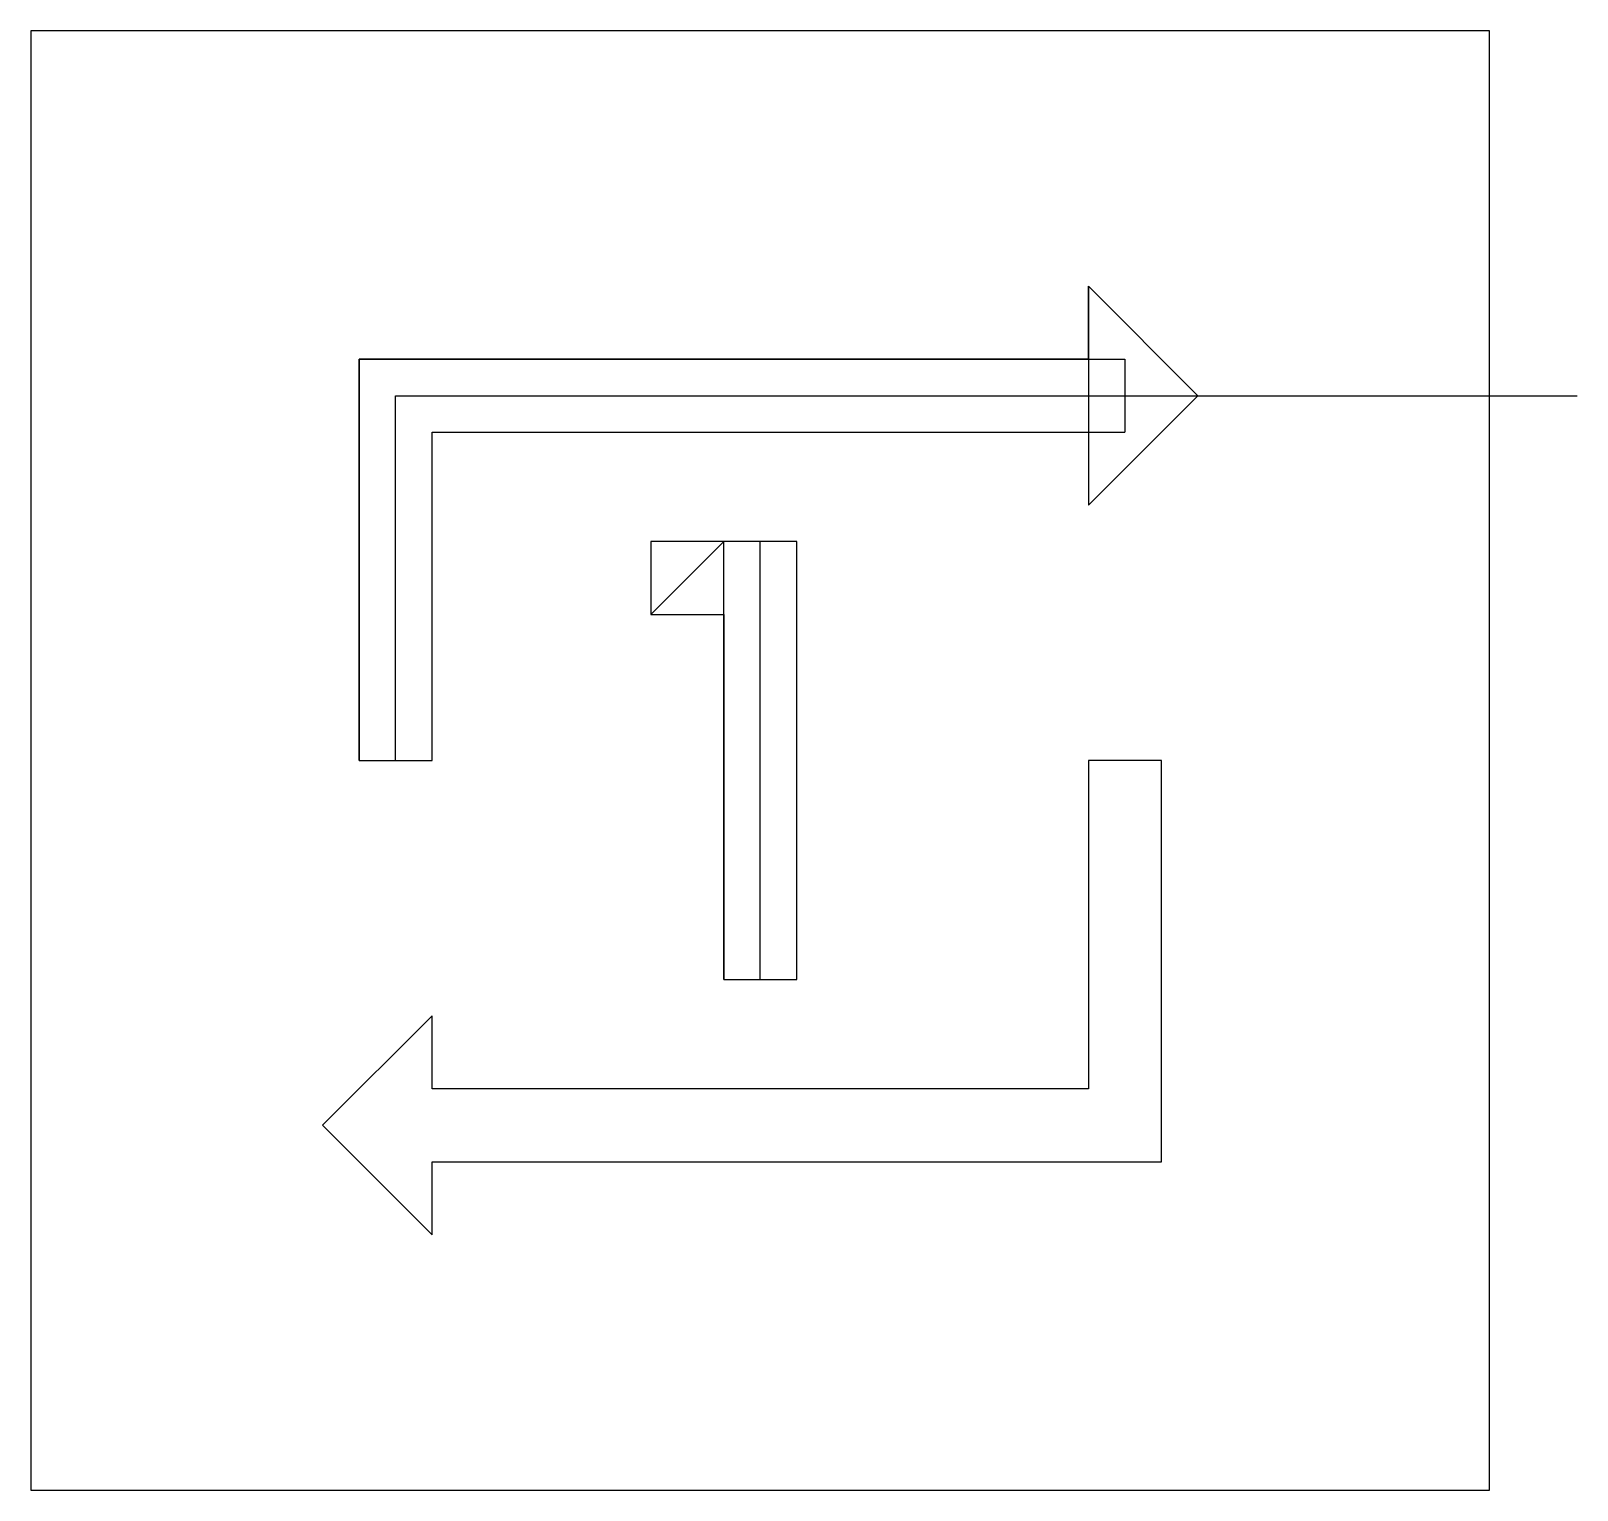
# Model space of a CAD drawing. Extents: x 0 to 1060, y 0 to 1000.
import ezdxf

# ---------------------------------------------------------------- set-up
doc = ezdxf.new("R2010")
doc.units = 0
doc.layers.get('0').update_dxf_attribs({"linetype": 'CONTINUOUS'})
doc.layers.add('MAIN', color=7, linetype='CONTINUOUS')

msp = doc.modelspace()

# ---------------------------------------------------------------- linework, layer by layer
for p, q in [((475, 350), (475, 650)), ((500, 350), (500, 650)), ((525, 350), (525, 650))]:
    msp.add_line(p, q)
for points in [[(725, 775), (725, 825), (800, 750)], [(225, 500), (225, 775), (750, 775)], [(725, 775), (725, 725)], [(750, 775), (750, 725)], [(250, 500), (250, 750), (750, 750)], [(725, 725), (725, 675), (800, 750)], [(725, 750), (1060, 750)], [(275, 500), (275, 725), (750, 725)]]:
    msp.add_lwpolyline(points)
msp.add_lwpolyline([(475, 650), (425, 650), (425, 600), (475, 600)], close=True)
at = {"layer": 'MAIN'}
msp.add_lwpolyline([(0, 0), (1000, 0), (1000, 1000), (0, 1000)], close=True, dxfattribs=at)
for points in [[(725, 775), (225, 775), (225, 500), (275, 500), (275, 725), (725, 725), (725, 675), (800, 750), (725, 825), (725, 775)], [(475, 650), (425, 600), (475, 600), (475, 350), (525, 350), (525, 650), (475, 650)], [(275, 225), (775, 225), (775, 500), (725, 500), (725, 275), (275, 275), (275, 325), (200, 250), (275, 175), (275, 225)]]:
    msp.add_lwpolyline(points, dxfattribs=at)

doc.saveas('drawing.dxf')
